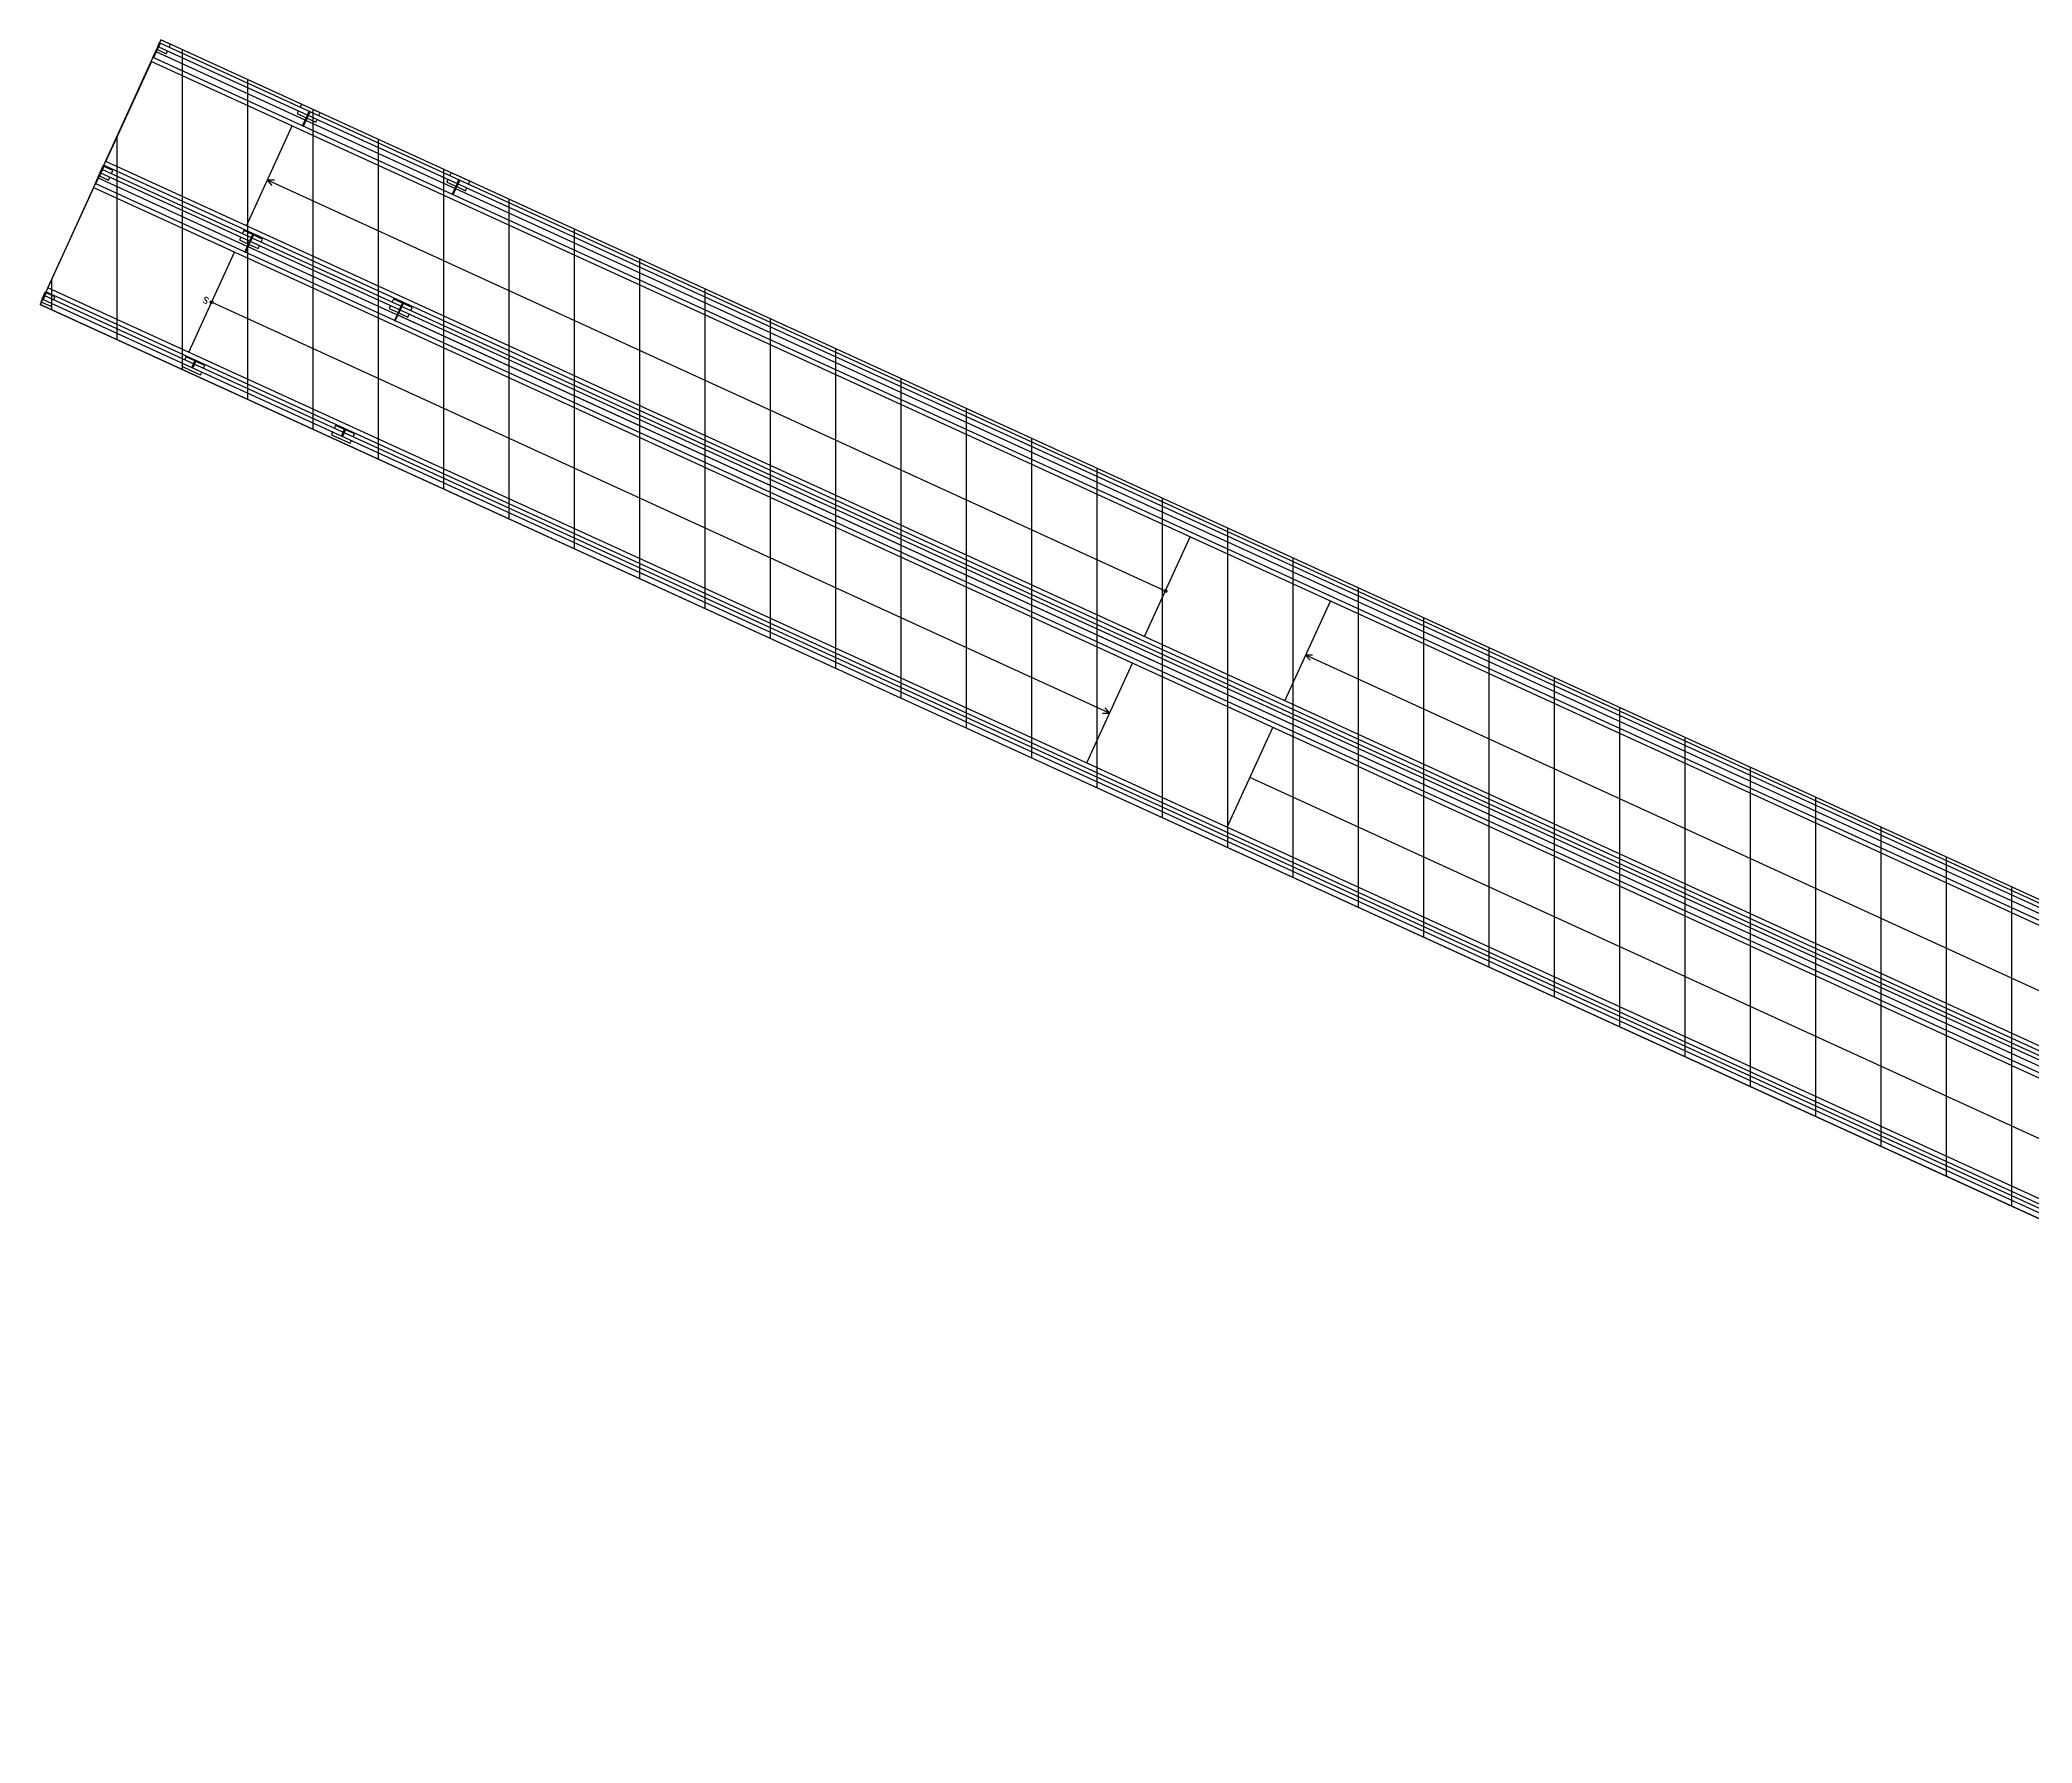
# Model space of a CAD drawing. Header units: metres. Extents: x 292198 to 326394, y 7397335 to 7462838.
# Drawn here: x 297786.94 to 297806.31, y 7452180.8 to 7452197.36 of the extents above; entities that cross this region are included whole.
import ezdxf

# ---------------------------------------------------------------- set-up
doc = ezdxf.new("R2010")
doc.units = ezdxf.units.M
doc.layers.get('0').update_dxf_attribs({"color": 5})
for name, color, linetype in [('_PASSARELA A CONSTRUIR', 230, 'Continuous'), ('ARQ-ALV-BXA', 7, 'Continuous'), ('ARQ-AUX', 1, 'Continuous'), ('ARQ-AUX-02', 7, 'Continuous'), ('ARQ-TXT-QDA', 2, 'Continuous')]:
    doc.layers.add(name, color=color, linetype=linetype)
doc.styles.add('Cota', font='romans.shx')

# ---------------------------------------------------------------- blocks, each defined once
blk = doc.blocks.new('A$C0FA2317C')
at = {"layer": 'ARQ-AUX'}
h = blk.add_hatch(color=230, dxfattribs=at)
edge = h.paths.add_edge_path()
edge.add_arc((11.10958081161152, 2.01718329432947), 0.01359926396980882, 180, 540, ccw=False)
h = blk.add_hatch(color=230, dxfattribs=at)
edge = h.paths.add_edge_path()
edge.add_arc((22.20958081055642, 2.017183284632665), 0.01359926396980882, 180, 540, ccw=False)
h = blk.add_hatch(color=230, dxfattribs=at)
edge = h.paths.add_edge_path()
edge.add_arc((1.50958081067256, 0.7113523107748279), 0.01359926396980882, 180, 540, ccw=False)
at = {"layer": 'ARQ-ALV-BXA', "color": 230, "ltscale": 5}
for p, q in [((1.599991101804335, 2.700000067598921), (0.00958039382021525, 2.700000067598921)), ((3.199991101897467, 2.700000067598921), (1.609516101689223, 2.700000067598921)), ((22.20481789256655, 2.700000067598921), (3.209516101782356, 2.700000067598921)), ((23.55958039737516, 2.700000067598921), (22.21434289245144, 2.700000067598921)), ((23.55958039202005, 7.393191481241956e-08), (23.55958039760799, 2.700000072255534)), ((23.55958039202005, 7.20692696631886e-08), (23.55958039760799, 2.700000068530244)), ((1.599991101804335, 1.350000067040128), (0.009531777152005816, 1.35000006797145)), ((3.199991101897467, 1.350000066108805), (1.609516101689223, 1.350000067040128)), ((22.20481789256655, 1.35000006424616), (3.209516101782356, 1.350000065177483)), ((21.86758039337792, 1.350000069834095), (3.225753601906035, 1.350000069834095)), ((23.55958039202005, 7.48846105125267e-08), (0.004769278024468804, 7.393191481241956e-08))]:
    blk.add_line(p, q, dxfattribs=at)
at = {"layer": 'ARQ-ALV-BXA', "color": 230, "ltscale": 10}
for p, q in [((1.509580394138538, 1.529450787588758), (1.509580395069861, 2.595550306498808)), ((11.10958039414618, 1.529450787588758), (11.1095803950775, 2.595550306498808)), ((12.60958039414618, 1.529450787588758), (12.6095803950775, 2.595550306498808)), ((22.20958039309107, 1.529450787588758), (22.2095803940224, 2.595550306498808)), ((1.509580393440046, 0.1794507926178994), (1.509580393905708, 1.245550310596627)), ((11.10958039344769, 0.1794507926178994), (11.10958039391335, 1.245550310596627)), ((12.60958039344769, 0.1794507926178994), (12.60958039391335, 1.245550310596627)), ((22.20958039239258, 0.1794507926178994), (22.20958039285824, 1.245550310596627))]:
    blk.add_line(p, q, dxfattribs=at)
for points in [[(0.004769278024468804, 2.59555030743013), (0.004769277558807516, 1.52945078852008)], [(0.004769277558807516, 1.245550309665305), (0.004769277093146229, 0.1794507926178994)], [(0.004769277093146229, 0.02500031365434552), (0.004769277093146229, 7.393191481241956e-08)]]:
    blk.add_lwpolyline(points, dxfattribs=at)
at = {"layer": 'ARQ-AUX', "color": 230}
for points in [[(0.1047692771862785, 2.795000307619375), (0.1047692771862785, 2.825000307880146), (6.777267117286101e-06, 2.825000307880146), (6.777267117286101e-06, 2.795000307619375)], [(0.009531777152005816, 2.725000307321352), (0.1047692771862785, 2.725000307321352), (0.1047692771862785, 2.755000307582122)], [(1.609516101689223, 2.825000307880146), (1.504753601770062, 2.825000307880146), (1.504753601770062, 2.795000307619375)], [(1.504753601770062, 2.755000307582122), (1.504753601770062, 2.725000307321352), (1.599991101804335, 2.725000307321352)], [(1.704753601723496, 2.795000307619375), (1.704753601723496, 2.825000307880146), (1.609516101689223, 2.825000307880146)], [(1.609516101689223, 2.725000307321352), (1.704753601723496, 2.725000307321352), (1.704753601723496, 2.755000307582122)], [(3.209516101782356, 2.825000307880146), (3.104753601863194, 2.825000307880146), (3.104753601863194, 2.795000307619375)], [(3.104753601863194, 2.755000307582122), (3.104753601863194, 2.725000307321352), (3.199991101897467, 2.725000307321352)], [(3.304753601816628, 2.795000307619375), (3.304753601816628, 2.825000307880146), (3.209516101782356, 2.825000307880146)], [(3.209516101782356, 2.725000307321352), (3.304753601816628, 2.725000307321352), (3.304753601816628, 2.755000307582122)], [(22.21434289245144, 2.825000307880146), (22.10958039253228, 2.825000307880146), (22.10958039253228, 2.795000307619375)], [(22.10958039253228, 2.755000307582122), (22.10958039253228, 2.725000307321352), (22.20481789256655, 2.725000307321352)], [(22.30958039248571, 2.795000307619375), (22.30958039248571, 2.825000307880146), (22.21434289245144, 2.825000307880146)], [(22.21434289245144, 2.725000307321352), (22.30958039248571, 2.725000307321352), (22.30958039248571, 2.755000307582122)], [(23.53457873319485, 2.72500031011532), (23.53457873342768, 2.825000311605436), (23.42981623350852, 2.825000311605436), (23.42981623350852, 2.795000307619375)], [(23.42981623350852, 2.755000307582122), (23.42981623350852, 2.725000311046642), (23.53457873319485, 2.72500031011532)], [(23.46457873312966, 2.499999917469722), (23.43457873286889, 2.499999917469722), (23.43457873286889, 2.699999916724664), (23.53457873342768, 2.699999916724664), (23.53457873342768, 2.499999917469722), (23.50457873316691, 2.499999917469722)], [(1.572576364387714, 2.044817516280318), (1.509580389249095, 2.017183283975328)], [(11.10958039382012, 2.017183288269962), (1.509580394564637, 2.017183285125611)], [(1.572576364387714, 1.989549051670338), (1.509580389249095, 2.017183283975328)], [(12.66776524804072, 2.044817516937655), (12.6047692729021, 2.017183284632665)], [(12.66776524804072, 1.989549052327675), (12.6047692729021, 2.017183284632665)], [(22.20958080706396, 2.017183292083246), (12.60958039382012, 2.017183288761316)], [(0.1047692771862785, 1.445000309854549), (0.1047692771862785, 1.47500031011532), (0.009531777152005816, 1.47500031011532)], [(0.009531777152005816, 1.375000309556526), (0.1047692771862785, 1.375000309556526), (0.1047692771862785, 1.405000309817297)], [(1.599991101804335, 1.47500031011532), (1.504753601770062, 1.47500031011532), (1.504753601770062, 1.445000309854549)], [(1.504753601770062, 1.405000309817297), (1.504753601770062, 1.375000309556526), (1.599991101804335, 1.375000309556526)], [(1.704753601723496, 1.445000309854549), (1.704753601723496, 1.47500031011532), (1.609516101689223, 1.47500031011532)], [(1.609516101689223, 1.375000309556526), (1.704753601723496, 1.375000309556526), (1.704753601723496, 1.405000309817297)], [(3.199991101897467, 1.47500031011532), (3.104753601863194, 1.47500031011532), (3.104753601863194, 1.445000309854549)], [(3.104753601863194, 1.405000309817297), (3.104753601863194, 1.375000309556526), (3.199991101897467, 1.375000309556526)], [(3.304753601816628, 1.445000309854549), (3.304753601816628, 1.47500031011532), (3.209516101782356, 1.47500031011532)], [(3.209516101782356, 1.375000309556526), (3.304753601816628, 1.375000309556526), (3.304753601816628, 1.405000309817297)], [(22.20481789256655, 1.47500031011532), (22.10958039253228, 1.47500031011532), (22.10958039253228, 1.445000309854549)], [(22.10958039253228, 1.405000309817297), (22.10958039253228, 1.375000309556526), (22.20481789256655, 1.375000309556526)], [(23.43457873286889, 1.32976257836799), (23.43457873286889, 1.425000558033389), (23.46457873312966, 1.425000558033389)], [(23.50457873316691, 1.425000558033389), (23.53457873342768, 1.425000558033389), (23.53457873342768, 1.225000558778447), (23.50457873316691, 1.225000558778447)], [(23.46457873312966, 1.225000558778447), (23.43457873286889, 1.225000558778447), (23.43457873286889, 1.320238057881397)], [(11.10958039382012, 0.7113523152454491), (1.509580393672422, 0.7113523183897996)], [(11.04658441856827, 0.7389865437371554), (11.10958039370689, 0.7113523114321652)], [(11.04658441856827, 0.6837180791271749), (11.10958039370689, 0.7113523114321652)], [(22.20958081241906, 0.7113523114321652), (12.60958039382012, 0.7113523147540946)], [(22.14658441748679, 0.7389865437371554), (22.20958039262541, 0.7113523114321652)], [(22.14658441748679, 0.6837180791271749), (22.20958039262541, 0.7113523114321652)], [(23.43457873286889, 0.05523787474612618), (23.43457873286889, -1.048820195137523e-07), (23.53457873342768, -1.048820195137523e-07), (23.53457873342768, 0.1999998943729224), (23.50457873316691, 0.1999998943729224)], [(23.46457873312966, 0.1999998943729224), (23.43457873286889, 0.1999998943729224), (23.43457873286889, 0.09499869531373406)], [(6.777267117286101e-06, 0.05500031391511584), (6.777267117286101e-06, 0.02500031365434552), (0.1047692771862785, 0.02500031365434552), (0.1047692771862785, 0.05500028876940632)], [(0.1047692771862785, 0.09500123130510474), (0.1047692771862785, 0.1250003142131391), (0.009531777152005816, 0.1250003142131391)], [(1.599991101804335, 0.1250003142131391), (1.504753601770062, 0.1250003142131391), (1.504753601770062, 0.09500063525865698)], [(1.504753601770062, 0.05499991717169905), (1.504753601770062, 0.02500031365434552), (1.609516101689223, 0.02500031365434552)], [(1.704753601723496, 0.0950005505083027), (1.704753601723496, 0.1250003142131391), (1.609516101689223, 0.1250003142131391)], [(1.609516101689223, 0.02500031365434552), (1.704753601723496, 0.02500031365434552), (1.704753601723496, 0.0549998640863123)], [(3.199991101897467, 0.1250003142131391), (3.104753601863194, 0.1250003142131391), (3.104753601863194, 0.09499995353053237)], [(3.104753601863194, 0.05499949155728245), (3.104753601863194, 0.02500031365434552), (3.209516101782356, 0.02500031365434552)], [(3.304753601816628, 0.09499986878017808), (3.304753601816628, 0.1250003142131391), (3.209516101782356, 0.1250003142131391)], [(3.209516101782356, 0.02500031365434552), (3.304753601816628, 0.02500031365434552), (3.304753601816628, 0.0549994384718957)], [(22.20481789256655, 0.1250003142131391), (22.10958039253228, 0.1250003142131391), (22.10958039253228, 0.09499927273373032)], [(22.10958039253228, 0.05499906687418843), (22.10958039253228, 0.02500031365434552), (22.21434289245144, 0.02500031365434552)], [(22.30958039248571, 0.09499918705205346), (22.30958039248571, 0.1250003142131391), (22.21434289245144, 0.1250003142131391)], [(22.21434289245144, 0.02500031365434552), (22.30958039248571, 0.02500031365434552), (22.30958039248571, 0.05499901378880168)]]:
    blk.add_lwpolyline(points, dxfattribs=at)
for points in [[(0.00958039382021525, 2.755000307582122), (6.777267117286101e-06, 2.755000307582122), (6.777267117286101e-06, 2.640000307358605), (0.00958039382021525, 2.640000307358605)], [(1.609564718357433, 2.755000307582122), (1.599991101804335, 2.755000307582122), (1.599991101804335, 2.640000307358605), (1.609564718357433, 2.640000307358605)], [(3.209564718450565, 2.755000307582122), (3.199991101897467, 2.755000307582122), (3.199991101897467, 2.640000307358605), (3.209564718450565, 2.640000307358605)], [(22.21439150911965, 2.755000307582122), (22.20481789256655, 2.755000307582122), (22.20481789256655, 2.640000307358605), (22.21439150911965, 2.640000307358605)], [(0.00958039382021525, 1.445001268185479), (6.777267117286101e-06, 1.445001268185479), (6.777267117286101e-06, 1.485000788591606), (0.00958039382021525, 1.485000788591606)], [(0.00958039382021525, 1.405000309817297), (6.777267117286101e-06, 1.405000309817297), (6.777267117286101e-06, 1.290000309593779), (0.00958039382021525, 1.290000309593779)], [(1.609564718357433, 1.445001268185479), (1.599991101804335, 1.445001268185479), (1.599991101804335, 1.485000788591606), (1.609564718357433, 1.485000788591606)], [(1.609564718357433, 1.405000309817297), (1.599991101804335, 1.405000309817297), (1.599991101804335, 1.290000309593779), (1.609564718357433, 1.290000309593779)], [(3.209564718450565, 1.445001268185479), (3.199991101897467, 1.445001268185479), (3.199991101897467, 1.485000788591606), (3.209564718450565, 1.485000788591606)], [(3.209564718450565, 1.405000309817297), (3.199991101897467, 1.405000309817297), (3.199991101897467, 1.290000309593779), (3.209564718450565, 1.290000309593779)], [(22.21439150911965, 1.445001268185479), (22.20481789256655, 1.445001268185479), (22.20481789256655, 1.485000788591606), (22.21439150911965, 1.485000788591606)], [(22.21439150911965, 1.405000309817297), (22.20481789256655, 1.405000309817297), (22.20481789256655, 1.290000309593779), (22.21439150911965, 1.290000309593779)], [(23.4245787330924, 1.32976257836799), (23.46457873312966, 1.32976257836799), (23.46457873312966, 1.320237579181594), (23.4245787330924, 1.320237579181594)], [(0.00958039382021525, 0.09500127228329802), (6.777267117286101e-06, 0.09500127228329802), (6.777267117286101e-06, 0.135000792689425), (0.00958039382021525, 0.135000792689425)], [(1.609564718357433, 0.09500127228329802), (1.599991101804335, 0.09500127228329802), (1.599991101804335, 0.135000792689425), (1.609564718357433, 0.135000792689425)], [(3.209564718450565, 0.09500127228329802), (3.199991101897467, 0.09500127228329802), (3.199991101897467, 0.135000792689425), (3.209564718450565, 0.135000792689425)], [(22.21439150911965, 0.09500127228329802), (22.20481789256655, 0.09500127228329802), (22.20481789256655, 0.135000792689425), (22.21439150911965, 0.135000792689425)]]:
    blk.add_lwpolyline(points, close=True, dxfattribs=at)
for centre in [(11.10958081161152, 2.01718329432947), (22.20958081055642, 2.017183284632665), (1.50958081067256, 0.7113523107748279)]:
    blk.add_circle(centre, 0.01359926396980882, dxfattribs=at)
at = {"layer": 'ARQ-AUX-02', "color": 230}
for p, q in [((6.777267117286101e-06, 2.640000307358605), (23.4245787330924, 2.640000307358605)), ((6.777267117286101e-06, 2.59555030743013), (23.38012873316393, 2.59555030743013)), ((23.4245787330924, 0.134998695350987), (23.4245787330924, 2.63999975229035)), ((23.46457873312966, 0.09499869531373406), (23.46457873312966, 2.604761937059266)), ((23.50457873316691, 0.05499869620780373), (23.50457873316691, 2.604762416690392)), ((22.25434289248869, 1.485000788591606), (8.853417966747656e-06, 1.485000788591606)), ((22.29879289241717, 1.52945078852008), (1.091373633244075e-05, 1.52945078852008)), ((22.25434289248869, 1.485000788591606), (22.25434289248869, 1.290000309593779)), ((22.29879289241717, 1.52945078852008), (22.29879289241717, 1.245550309665305)), ((22.25434289248869, 1.290000309593779), (-1.848347892519087e-07, 1.290000309593779)), ((22.29879289241717, 1.245550309665305), (8.853417966747656e-06, 1.245550309665305)), ((6.777267117286101e-06, 0.1794507926178994), (23.38012873316393, 0.1794507926178994)), ((6.777267117286101e-06, 0.135000792689425), (23.4245787330924, 0.135000792689425))]:
    blk.add_line(p, q, dxfattribs=at)
for points in [[(0.009531777152005816, 2.755000307582122), (6.777267117286101e-06, 2.755000307582122), (6.777267117286101e-06, 2.795000307619375), (0.009531777152005816, 2.795000307619375)], [(1.609516101689223, 2.755000307582122), (1.599991101804335, 2.755000307582122), (1.599991101804335, 2.795000307619375), (1.609516101689223, 2.795000307619375)], [(3.209516101782356, 2.755000307582122), (3.199991101897467, 2.755000307582122), (3.199991101897467, 2.795000307619375), (3.209516101782356, 2.795000307619375)], [(22.21434289245144, 2.755000307582122), (22.20481789256655, 2.755000307582122), (22.20481789256655, 2.795000307619375), (22.21434289245144, 2.795000307619375)], [(23.53457873342768, 2.755000311307413), (23.52505373354279, 2.755000311307413), (23.52505373354279, 2.795000311344666), (23.53457873342768, 2.795000311344666)], [(23.46457873312966, 2.604762416690392), (23.46457873312966, 2.595237416572672), (23.50457873316691, 2.595237416572672), (23.50457873316691, 2.604762416690392)], [(0.009531777152005816, 1.405000309817297), (6.777267117286101e-06, 1.405000309817297), (6.777267117286101e-06, 1.445000309854549), (0.009531777152005816, 1.445000309854549)], [(1.609516101689223, 1.405000309817297), (1.599991101804335, 1.405000309817297), (1.599991101804335, 1.445000309854549), (1.609516101689223, 1.445000309854549)], [(3.209516101782356, 1.405000309817297), (3.199991101897467, 1.405000309817297), (3.199991101897467, 1.445000309854549), (3.209516101782356, 1.445000309854549)], [(22.21434289245144, 1.405000309817297), (22.20481789256655, 1.405000309817297), (22.20481789256655, 1.445000309854549), (22.21434289245144, 1.445000309854549)], [(23.46457873312966, 1.329763057999116), (23.46457873312966, 1.320238057881397), (23.50457873316691, 1.320238057881397), (23.50457873316691, 1.329763057999116)], [(0.009531777152005816, 0.05500031391511584), (6.777267117286101e-06, 0.05500031391511584), (6.777267117286101e-06, 0.09500031395236874), (0.009531777152005816, 0.09500031395236874)], [(1.609516101689223, 0.05500031391511584), (1.599991101804335, 0.05500031391511584), (1.599991101804335, 0.09500031395236874), (1.609516101689223, 0.09500031395236874)], [(3.209516101782356, 0.05500031391511584), (3.199991101897467, 0.05500031391511584), (3.199991101897467, 0.09500031395236874), (3.209516101782356, 0.09500031395236874)], [(22.21434289245144, 0.05500031391511584), (22.20481789256655, 0.05500031391511584), (22.20481789256655, 0.09500031395236874), (22.21434289245144, 0.09500031395236874)], [(23.46457873312966, 0.09523739515225316), (23.46457873312966, 0.1047623952699723), (23.50457873316691, 0.1047623952699723), (23.50457873316691, 0.09523739515225316)], [(23.49505373328202, 0.09523787478337908), (23.50457873316691, 0.09523787478337908), (23.50457873316691, 0.05523787474612618), (23.49505373328202, 0.05523787474612618)]]:
    blk.add_lwpolyline(points, close=True, dxfattribs=at)
for points in [[(0.00958039382021525, 2.795000307619375), (23.52505373354279, 2.795000307619375)], [(0.00958039382021525, 2.755000307582122), (23.52505373354279, 2.755000307582122)], [(23.38012873316393, 2.595550150036615), (23.38012873316393, 0.1794503837672892)], [(23.4245787330924, 2.63999975229035), (23.4245787330924, 0.134998695350987)], [(0.009531777152005816, 1.445000309854549), (22.20481789256655, 1.445000309854549)], [(22.20481789256655, 1.405000309817297), (0.00958039382021525, 1.405000309817297)], [(23.46457873312966, 0.09499869531373406), (0.00958039382021525, 0.09500127228329802)], [(0.00958039382021525, 0.05500031391511584), (23.50457873316691, 0.05499869620780373)]]:
    blk.add_lwpolyline(points, dxfattribs=at)
at = {"layer": 'ARQ-TXT-QDA', "color": 230, "insert": (1.476314771107354, 0.735211011653746), "char_height": 0.06, "attachment_point": 3, "rotation": 1.689990950028177e-06, "style": 'Cota'}
blk.add_mtext_dynamic_manual_height_columns('S', width=0.2059347245154504, gutter_width=1, heights=[0], dxfattribs=at)

msp = doc.modelspace()

# ---------------------------------------------------------------- hatches: boundary and pattern name
at = {"layer": '_PASSARELA A CONSTRUIR', "ltscale": 0.1, "transparency": 33554687}
h = msp.add_hatch(dxfattribs=at)
h.set_pattern_fill('ANSI31', color=256, scale=0.2, angle=45)
h.set_pattern_definition([(90, (0, 0), (-0.635, 1.110223024625157e-16), [])])
h.paths.add_polyline_path([(297814.2764765235, 7452188.161826434), (297810.5967962377, 7452189.857055033), (297809.5192284291, 7452187.564115537), (297788.118098552, 7452197.355321649), (297786.9471302964, 7452194.784430297), (297817.5335022025, 7452180.801927923), (297818.9182218408, 7452183.824812966), (297813.3451249708, 7452186.377717664)])

# ---------------------------------------------------------------- linework, layer by layer
at = {"layer": '_PASSARELA A CONSTRUIR', "ltscale": 0.1, "transparency": 33554687, "flags": 128}
msp.add_lwpolyline([(297814.2764765235, 7452188.161826434), (297810.5967962377, 7452189.857055033), (297809.5192284291, 7452187.564115537), (297788.118098552, 7452197.355321649), (297786.9471302964, 7452194.784430297), (297786.9471302964, 7452194.784430297), (297786.9471302964, 7452194.784430297), (297817.5335022025, 7452180.801927923), (297818.9182218408, 7452183.824812966), (297813.3451249708, 7452186.377717664), (297814.2764765235, 7452188.161826434)], dxfattribs=at)

# ---------------------------------------------------------------- block references
at = {"rotation": 335.4154864483002}
msp.add_blockref('A$C0FA2317C', (297786.9427933294, 7452194.786414417), dxfattribs=at)

doc.saveas('drawing.dxf')
